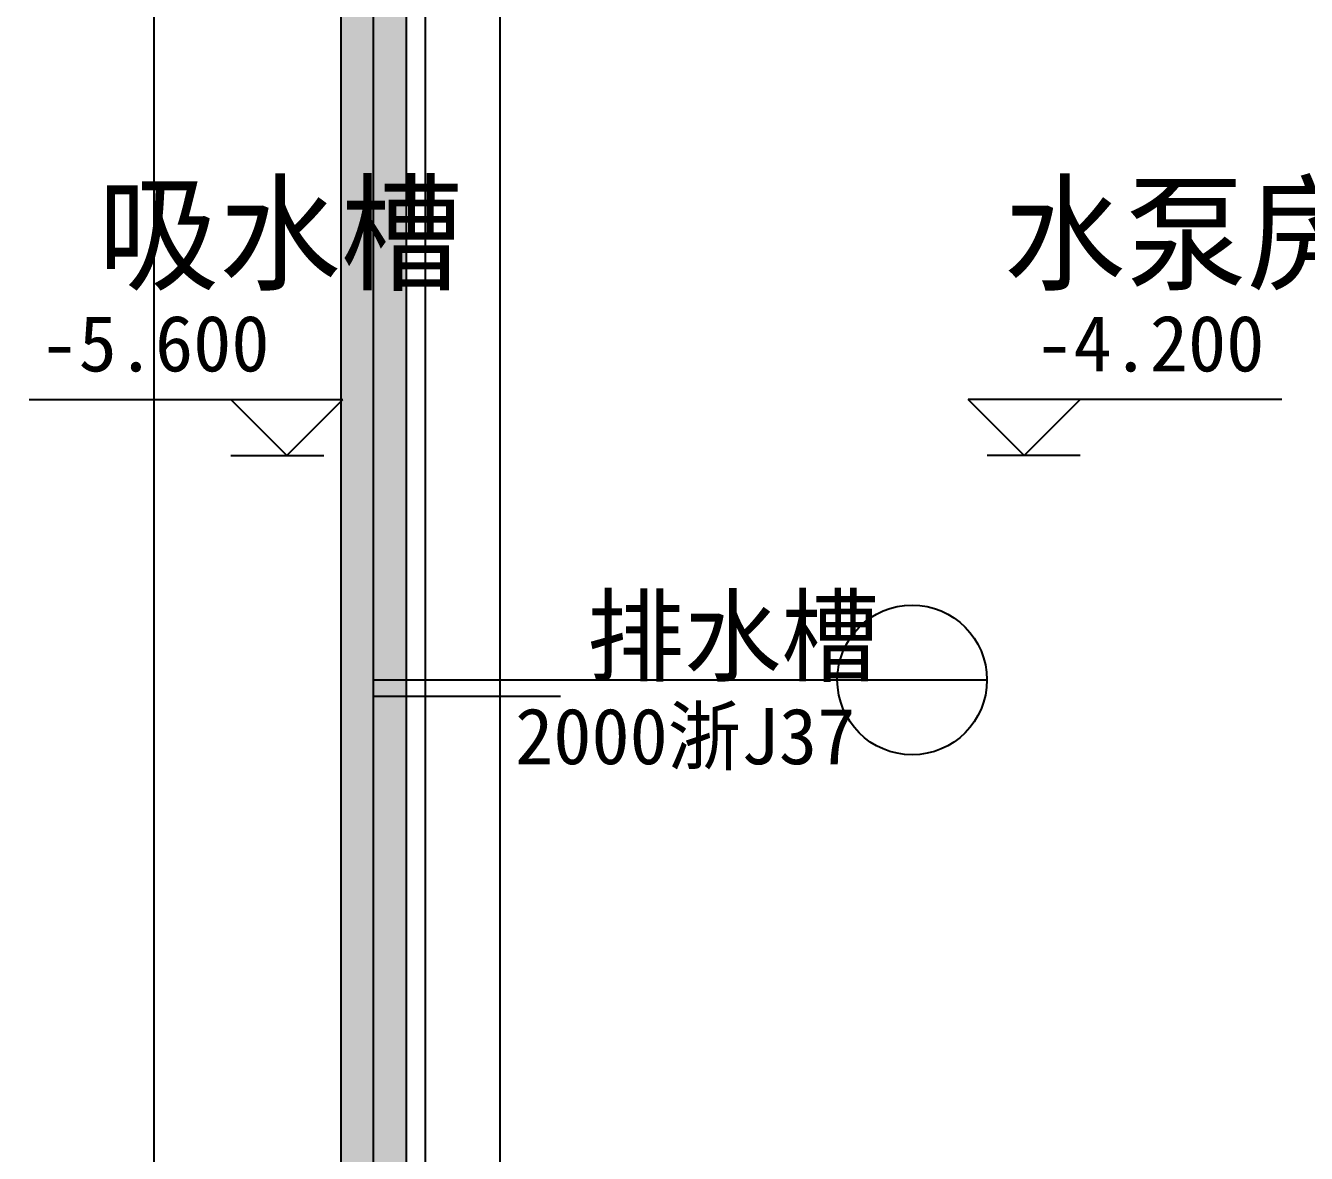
# Model space of a CAD drawing. Header units: metres. Extents: x 0 to 433927, y 0 to 133848.
# Drawn here: x 368070 to 374917, y 112045 to 118072 of the extents above; entities that cross this region are included whole.
import ezdxf

# ---------------------------------------------------------------- set-up
doc = ezdxf.new("R2010")
doc.units = ezdxf.units.M
for name, color, linetype in [('DOTE', 1, 'Continuous'), ('PUB_DIM', 3, 'Continuous'), ('PUB_TEXT', 7, 'Continuous'), ('WALL', 40, 'Continuous'), ('剪力墙', 252, 'Continuous')]:
    doc.layers.add(name, color=color, linetype=linetype)

# ---------------------------------------------------------------- blocks, each defined once
blk = doc.blocks.new('_INDEX')
blk.add_line((-0.5, 0), (0.5, 0))
blk.add_circle((0, 0), 0.5)

msp = doc.modelspace()

# ---------------------------------------------------------------- hatches: boundary and pattern name
at = {"layer": '剪力墙'}
h = msp.add_hatch(dxfattribs=at)
h.set_pattern_fill('SOLID')
h.paths.add_polyline_path([(361755.24, 125615.05), (361755.24, 107265.05), (377105.24, 107265.05), (379605.24, 107265.05), (379605.24, 113615.05), (379605.24, 115715.05), (377105.24, 115715.05), (377105.24, 125615.05)])
h.paths.add_polyline_path([(369755.24, 125265.05), (369755.24, 107615.05), (362105.24, 107615.05), (362105.24, 125265.05)])
h.paths.add_polyline_path([(370105.24, 125265.05), (376755.24, 125265.05), (376755.24, 115365.05), (377105.24, 115365.05), (379255.24, 115365.05), (379255.24, 107615.05), (377105.24, 107615.05), (377105.24, 113865.05), (376755.24, 113865.05), (376755.24, 107615.05), (370105.24, 107615.05)])

# ---------------------------------------------------------------- linework, layer by layer
for p, q in [((368755.24, 125265.05), (368755.24, 107615.05)), ((370205.24, 125265.05), (370205.24, 107715.05)), ((370605.24, 125265.05), (370605.24, 108115.05))]:
    msp.add_line(p, q)
at = {"layer": 'DOTE'}
msp.add_line((369930.24, 106440.05), (369930.24, 126440.05), dxfattribs=at)
at = {"layer": 'PUB_DIM'}
for p, q in [((368089.31, 116073.9), (369766.45, 116073.9)), ((369166.45, 116073.9), (369466.45, 115773.9)), ((369466.45, 115773.9), (369766.45, 116073.9)), ((374785.37, 116073.9), (373108.23, 116073.9)), ((373408.23, 115773.9), (373108.23, 116073.9)), ((373708.23, 116073.9), (373408.23, 115773.9)), ((369166.45, 115773.9), (369664.14, 115773.9)), ((373708.23, 115773.9), (373210.54, 115773.9)), ((369930.24, 114575.11), (371199.05, 114575.11)), ((371199.05, 114575.11), (372409.49, 114575.11))]:
    msp.add_line(p, q, dxfattribs=at)
msp.add_lwpolyline([(369930.24, 114488.67), (370930.24, 114488.67)], dxfattribs=at)
at = {"layer": 'WALL'}
for p, q in [((369755.24, 125265.05), (369755.24, 107615.05)), ((370105.24, 125265.05), (370105.24, 107615.05))]:
    msp.add_line(p, q, dxfattribs=at)

# ---------------------------------------------------------------- block references
at = {"layer": 'PUB_DIM', "xscale": 800, "yscale": 800, "zscale": 800}
msp.add_blockref('_INDEX', (372809.49, 114575.11), dxfattribs=at)

# ---------------------------------------------------------------- texts
at = {"layer": 'PUB_DIM'}
for s, p in [('-5.600', (368149.31, 116223.9)), ('-4.200', (373468.23, 116223.9))]:
    msp.add_text(s, height=300, dxfattribs=at).set_placement(p)
at = {"layer": 'PUB_TEXT'}
for s, height, p in [('吸水槽', 500, (368454.27, 116710.53)), ('水泵房', 500, (373299.02, 116710.53)), ('排水槽', 400, (371070.36, 114610.12)), ('2000浙J37', 300, (370686.98, 114124.75))]:
    msp.add_text(s, height=height, dxfattribs=at).set_placement(p)

doc.saveas('drawing.dxf')
